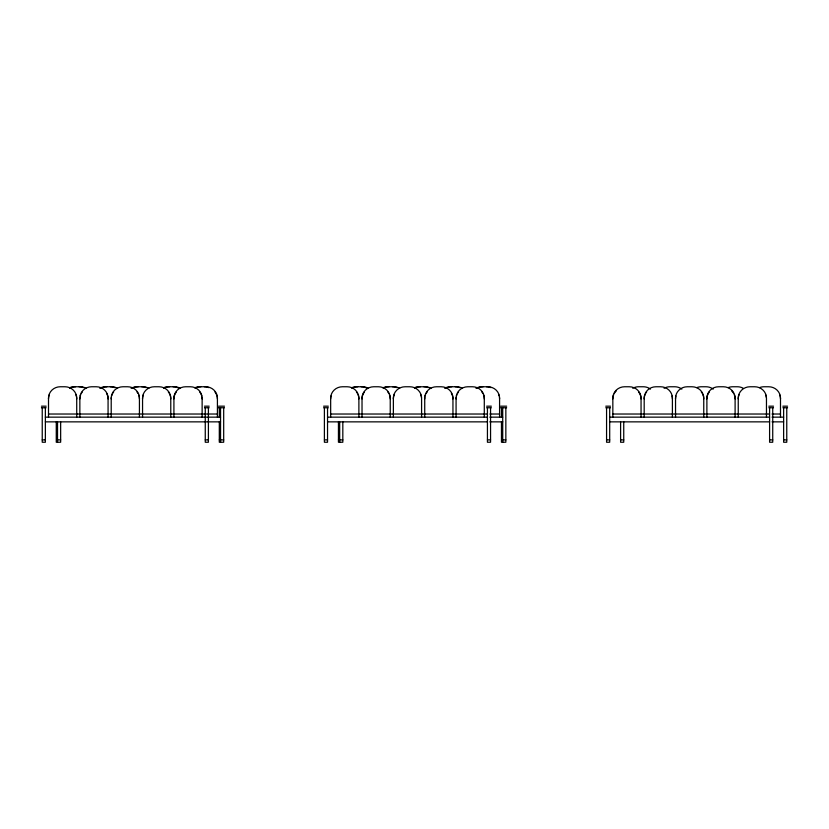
<?xml version="1.0" encoding="UTF-8"?>
<svg xmlns="http://www.w3.org/2000/svg" width="829" height="829" viewBox="0 0 829 829"><rect width="100%" height="100%" fill="white"/><g stroke="black" fill="none" stroke-linecap="round" stroke-linejoin="round"><path stroke-width="1.24" d="M41.45 406.179L46.155 406.179M204.483 406.179L209.177 406.179M218.514 406.179L224.462 406.179M323.611 406.179L328.315 406.179M486.644 406.179L491.348 406.179M500.685 406.179L506.633 406.179M605.781 406.179L610.486 406.179M768.815 406.179L773.509 406.179M782.845 406.179L787.55 406.179M41.45 407.754L46.155 407.754M204.483 407.754L209.177 407.754M218.514 407.754L224.462 407.754M323.611 407.754L328.315 407.754M486.644 407.754L491.348 407.754M500.685 407.754L506.633 407.754M605.781 407.754L610.486 407.754M768.815 407.754L773.509 407.754M782.845 407.754L787.55 407.754M48.507 414.023L76.724 414.023M77.273 414.023L217.416 414.023M330.667 414.023L421.588 414.023M422.137 414.023L487.348 414.023M489.856 414.023L499.576 414.023M612.838 414.023L766.462 414.023M767.012 414.023L769.519 414.023M772.027 414.023L780.493 414.023M45.367 417.153L220.545 417.153M327.538 417.153L487.431 417.153M489.815 417.153L502.716 417.153M609.698 417.153L769.592 417.153M772.027 417.153L783.633 417.153M45.367 421.857L220.545 421.857M327.538 421.857L487.431 421.857M489.815 421.857L502.716 421.857M609.698 421.857L769.592 421.857M772.027 421.857L783.633 421.857M42.238 439.888L45.367 439.888M57.522 439.888L60.652 439.888M205.26 439.888L208.4 439.888M219.302 439.888L223.685 439.888M324.398 439.888L327.538 439.888M338.439 439.888L342.823 439.888M487.431 439.888L490.561 439.888M502.716 439.888L505.845 439.888M606.569 439.888L609.698 439.888M620.6 439.888L623.74 439.888M769.592 439.888L772.732 439.888M783.633 439.888L786.762 439.888M786.762 407.754L786.762 442.24L783.633 442.24L783.633 407.754M780.493 417.153L780.493 398.117A11.761 11.357 0 0 0 768.742 386.76L764.037 386.76A11.761 11.357 0 0 0 759.54 387.63M772.732 407.754L772.732 442.24L769.592 442.24L769.592 407.754M766.462 417.153L766.462 398.117A11.761 11.357 0 0 0 754.701 386.76L749.996 386.76A11.761 11.357 0 0 0 738.245 398.117L738.245 417.153M735.105 417.153L735.105 398.117A11.761 11.357 0 0 0 723.354 386.76L718.65 386.76A11.761 11.357 0 0 0 706.888 398.117L706.888 417.153M703.759 417.153L703.759 398.117A11.761 11.357 0 0 0 691.997 386.76L687.293 386.76A11.761 11.357 0 0 0 675.542 398.117L675.542 417.153M672.402 417.153L672.402 398.117A11.761 11.357 0 0 0 660.651 386.76L655.946 386.76A11.761 11.357 0 0 0 644.185 398.117L644.185 417.153M641.055 417.153L641.055 398.117A11.761 11.357 0 0 0 629.294 386.76L624.589 386.76A11.761 11.357 0 0 0 612.838 398.117L612.838 417.153M623.74 421.857L623.74 442.24L620.6 442.24L620.6 421.888M609.698 407.754L609.698 442.24L606.569 442.24L606.569 407.754M505.845 407.754L505.845 442.24L501.462 442.24L501.462 421.857M502.716 407.754L502.716 442.24M501.462 407.754L501.462 417.153M499.576 417.153L499.576 398.117A11.761 11.357 0 0 0 487.825 386.76L481.867 386.76A11.761 11.357 0 0 0 475.991 388.283M490.561 407.754L490.561 442.24L487.431 442.24L487.431 407.754M484.291 417.153L484.291 398.117A11.761 11.357 0 0 0 472.54 386.76L467.836 386.76A11.761 11.357 0 0 0 456.074 398.117L456.074 417.153M452.945 417.153L452.945 398.117A11.761 11.357 0 0 0 441.183 386.76L436.479 386.76A11.761 11.357 0 0 0 424.728 398.117L424.728 417.153M421.588 417.153L421.588 398.117A11.761 11.357 0 0 0 409.837 386.76L405.132 386.76A11.761 11.357 0 0 0 393.371 398.117L393.371 417.153M390.241 417.153L390.241 398.117A11.761 11.357 0 0 0 378.48 386.76L373.775 386.76A11.761 11.357 0 0 0 362.024 398.117L362.024 417.153M358.884 417.153L358.884 398.117A11.761 11.357 0 0 0 347.133 386.76L342.429 386.76A11.761 11.357 0 0 0 330.667 398.117L330.667 417.153M342.823 421.857L342.823 442.24L338.439 442.24L338.439 421.888M339.683 421.888L339.683 442.24M327.538 407.754L327.538 442.24L324.398 442.24L324.398 407.754M223.685 407.754L223.685 442.24L219.302 442.24L219.302 421.857M220.545 407.754L220.545 442.24M219.302 407.754L219.302 417.153M217.416 417.153L217.416 398.117A11.761 11.357 0 0 0 205.654 386.76L199.706 386.76A11.761 11.357 0 0 0 195.209 387.63M208.4 407.754L208.4 442.24L205.26 442.24L205.26 407.754M202.131 417.153L202.131 398.117A11.761 11.357 0 0 0 190.369 386.76L185.665 386.76A11.761 11.357 0 0 0 173.914 398.117L173.914 417.153M170.774 417.153L170.774 398.117A11.761 11.357 0 0 0 159.023 386.76L154.318 386.76A11.761 11.357 0 0 0 142.557 398.117L142.557 417.153M139.427 417.153L139.427 398.117A11.761 11.357 0 0 0 127.666 386.76L122.961 386.76A11.761 11.357 0 0 0 111.21 398.117L111.21 417.153M108.071 417.153L108.071 398.117A11.761 11.357 0 0 0 96.319 386.76L91.615 386.76A11.761 11.357 0 0 0 79.853 398.117L79.853 417.153M76.724 417.153L76.724 398.117A11.761 11.357 0 0 0 64.963 386.76L60.258 386.76A11.761 11.357 0 0 0 48.507 398.117L48.507 417.153M60.652 421.857L60.652 442.24L56.268 442.24L56.268 421.888M57.522 421.888L57.522 442.24M45.367 407.754L45.367 442.24L42.238 442.24L42.238 407.754M477.235 388.283A11.761 11.357 0 0 1 483.12 386.76M498.685 394.583A11.761 11.357 0 0 1 499.172 395.993M499.472 397.454A11.761 11.357 0 0 1 499.576 398.936M462.344 388.283A11.761 11.357 0 0 0 456.468 386.76L450.52 386.76A11.761 11.357 0 0 0 444.645 388.283M445.888 388.283A11.761 11.357 0 0 1 451.764 386.76M430.997 388.283A11.761 11.357 0 0 0 425.122 386.76L419.163 386.76A11.761 11.357 0 0 0 414.666 387.63M414.531 388.283A11.761 11.357 0 0 1 420.417 386.76M399.64 388.283A11.761 11.357 0 0 0 393.765 386.76L387.817 386.76A11.761 11.357 0 0 0 383.319 387.63M383.185 388.283A11.761 11.357 0 0 1 389.06 386.76M368.294 388.283A11.761 11.357 0 0 0 362.418 386.76L356.46 386.76A11.761 11.357 0 0 0 351.962 387.63M351.828 388.283A11.761 11.357 0 0 1 357.713 386.76M48.507 398.936A11.761 11.357 0 0 1 49.398 394.583M486.571 386.76A11.761 11.357 0 0 1 491.069 387.63M455.225 386.76A11.761 11.357 0 0 1 459.722 387.63M423.868 386.76A11.761 11.357 0 0 1 428.365 387.63M392.521 386.76A11.761 11.357 0 0 1 397.018 387.63M361.164 386.76A11.761 11.357 0 0 1 367.05 388.283M456.074 398.936A11.761 11.357 0 0 1 456.178 397.454M456.478 395.993A11.761 11.357 0 0 1 456.976 394.583M457.649 393.257A11.761 11.357 0 0 1 458.51 392.024M481.867 392.024A11.761 11.357 0 0 1 482.716 393.257M483.4 394.583A11.761 11.357 0 0 1 484.291 398.936M424.728 398.936A11.761 11.357 0 0 1 424.821 397.454M425.122 395.993A11.761 11.357 0 0 1 425.619 394.583M426.303 393.257A11.761 11.357 0 0 1 427.153 392.024M451.37 393.257A11.761 11.357 0 0 1 452.945 398.936M420.697 394.583A11.761 11.357 0 0 1 421.484 397.454M393.371 398.936A11.761 11.357 0 0 1 394.272 394.583M362.024 398.936A11.761 11.357 0 0 1 364.449 392.024M387.806 392.024A11.761 11.357 0 0 1 388.666 393.257M389.34 394.583A11.761 11.357 0 0 1 390.241 398.936M356.46 392.024A11.761 11.357 0 0 1 357.309 393.257M357.993 394.583A11.761 11.357 0 0 1 358.884 398.936M330.667 398.936A11.761 11.357 0 0 1 331.072 395.993M173.914 398.936A11.761 11.357 0 0 1 176.339 392.024M199.696 392.024A11.761 11.357 0 0 1 201.727 395.993M202.027 397.454A11.761 11.357 0 0 1 202.131 398.936M168.349 392.024A11.761 11.357 0 0 1 169.199 393.257M169.883 394.583A11.761 11.357 0 0 1 170.774 398.936M142.557 398.936A11.761 11.357 0 0 1 143.458 394.583M111.21 398.936A11.761 11.357 0 0 1 111.304 397.454M111.604 395.993A11.761 11.357 0 0 1 112.102 394.583M112.785 393.257A11.761 11.357 0 0 1 113.635 392.024M136.992 392.024A11.761 11.357 0 0 1 137.852 393.257M138.526 394.583A11.761 11.357 0 0 1 139.427 398.936M79.853 398.936A11.761 11.357 0 0 1 79.957 397.454M80.258 395.993A11.761 11.357 0 0 1 80.755 394.583M81.429 393.257A11.761 11.357 0 0 1 82.289 392.024M106.495 393.257A11.761 11.357 0 0 1 108.071 398.936M75.822 394.583A11.761 11.357 0 0 1 76.724 398.936M765.561 394.583A11.761 11.357 0 0 1 766.359 397.454M738.245 398.936A11.761 11.357 0 0 1 739.136 394.583M706.888 398.936A11.761 11.357 0 0 1 709.323 392.024M731.665 390.905A11.761 11.357 0 0 1 733.53 393.257M734.214 394.583A11.761 11.357 0 0 1 735.105 398.936M701.324 392.024A11.761 11.357 0 0 1 702.184 393.257M702.857 394.583A11.761 11.357 0 0 1 703.759 398.936M675.542 398.936A11.761 11.357 0 0 1 675.936 395.993M644.185 398.936A11.761 11.357 0 0 1 645.086 394.583M645.76 393.257A11.761 11.357 0 0 1 646.62 392.024M671.998 395.993A11.761 11.357 0 0 1 672.402 398.936M612.838 398.936A11.761 11.357 0 0 1 613.729 394.583M614.413 393.257A11.761 11.357 0 0 1 616.279 390.905M638.62 392.024A11.761 11.357 0 0 1 641.055 398.936M204.411 386.76A11.761 11.357 0 0 1 208.908 387.63M173.054 386.76A11.761 11.357 0 0 1 178.94 388.283M163.852 387.63A11.761 11.357 0 0 1 168.349 386.76L174.308 386.76A11.761 11.357 0 0 1 180.183 388.283M141.707 386.76A11.761 11.357 0 0 1 146.205 387.63M131.127 388.283A11.761 11.357 0 0 1 137.003 386.76L142.951 386.76A11.761 11.357 0 0 1 148.826 388.283M110.35 386.76A11.761 11.357 0 0 1 114.848 387.63M99.77 388.283A11.761 11.357 0 0 1 105.646 386.76L111.604 386.76A11.761 11.357 0 0 1 117.48 388.283M79.004 386.76A11.761 11.357 0 0 1 83.501 387.63M69.802 387.63A11.761 11.357 0 0 1 74.299 386.76L80.247 386.76A11.761 11.357 0 0 1 86.123 388.283M195.074 388.283A11.761 11.357 0 0 1 200.95 386.76M214.98 392.024A11.761 11.357 0 0 1 217.416 398.936M163.717 388.283A11.761 11.357 0 0 1 169.603 386.76M132.371 388.283A11.761 11.357 0 0 1 138.246 386.76M101.014 388.283A11.761 11.357 0 0 1 106.9 386.76M69.667 388.283A11.761 11.357 0 0 1 75.543 386.76M779.602 394.583A11.761 11.357 0 0 1 780.493 398.936M743.261 388.283A11.761 11.357 0 0 0 737.385 386.76L732.681 386.76A11.761 11.357 0 0 0 728.183 387.63M713.189 389.112A11.761 11.357 0 0 0 706.039 386.76L701.334 386.76A11.761 11.357 0 0 0 696.837 387.63M681.842 389.112A11.761 11.357 0 0 0 674.682 386.76L669.977 386.76A11.761 11.357 0 0 0 664.102 388.283M650.485 389.112A11.761 11.357 0 0 0 643.335 386.76L638.631 386.76A11.761 11.357 0 0 0 632.755 388.283"/></g></svg>
